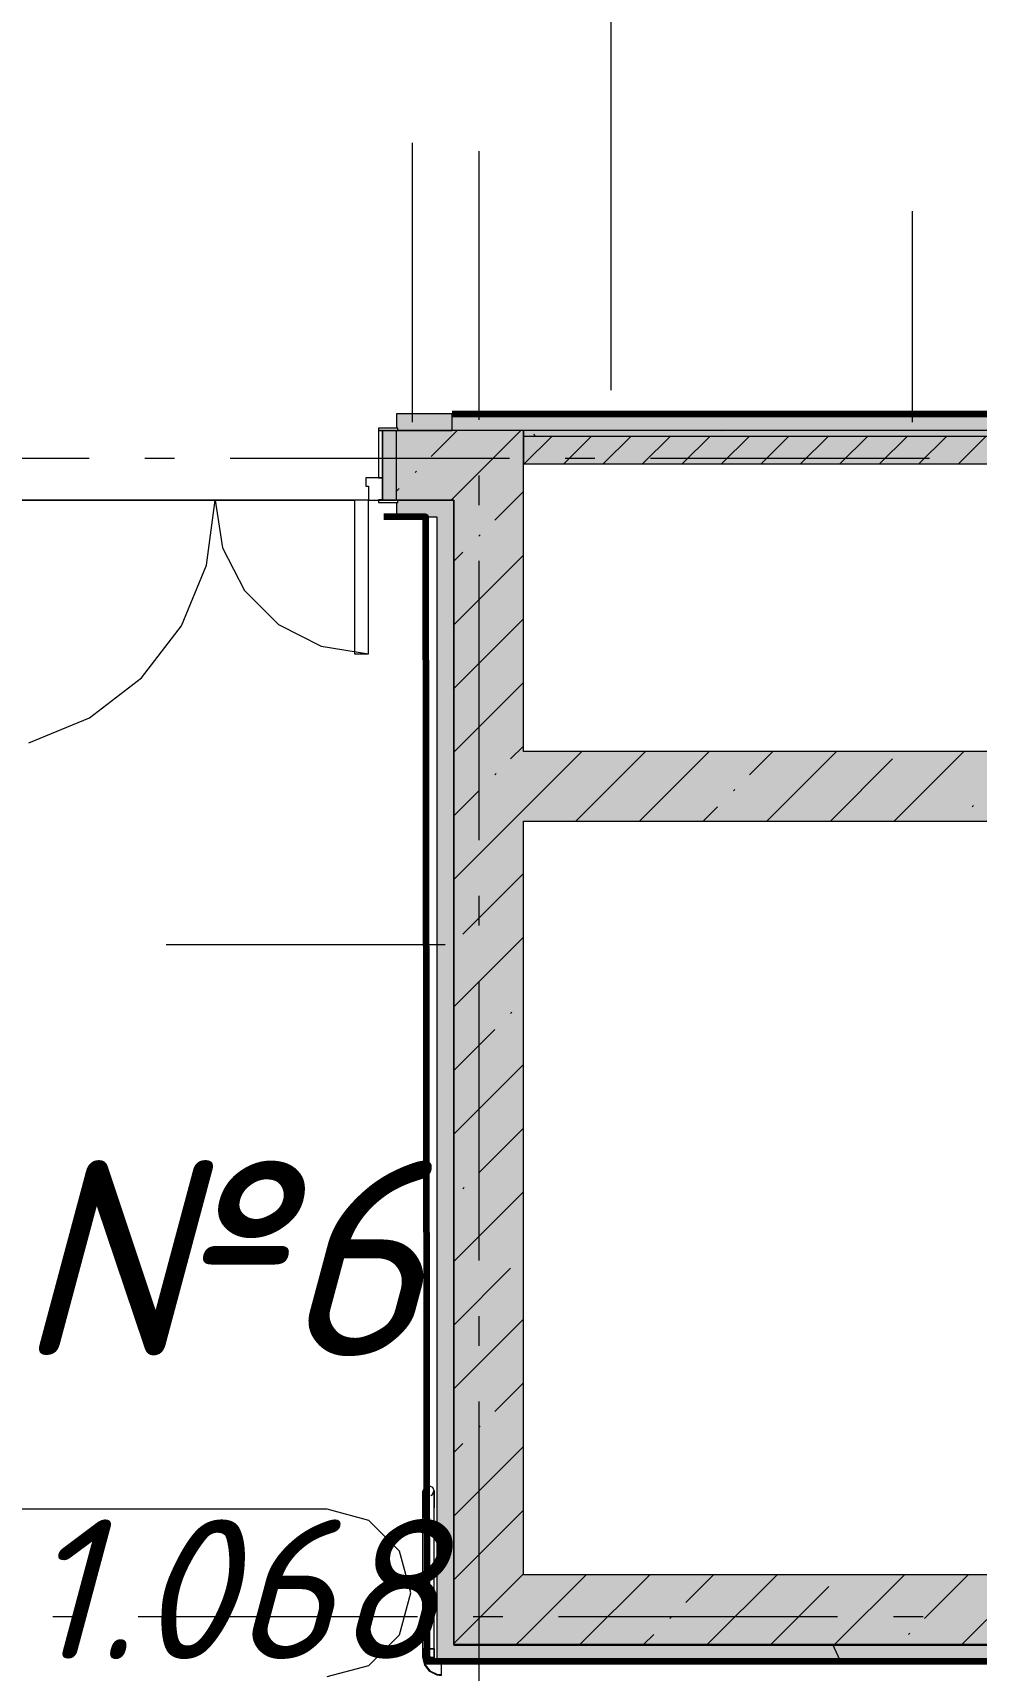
# Model space of a CAD drawing. Header units: millimetres. Extents: x -537608 to 253996, y -217170 to 186033.
# Drawn here: x -367374 to -363994, y -208459 to -202575 of the extents above; entities that cross this region are included whole.
import ezdxf

# ---------------------------------------------------------------- set-up
doc = ezdxf.new("R2010")
doc.units = ezdxf.units.MM
doc.layers.add('16) Лак 1.6м', color=160, linetype='Continuous', lineweight=90)
doc.layers.add('PDF _Геометрия', color=7, linetype='Continuous')
doc.layers.add('PDF _Текст', color=7, linetype='Continuous')
doc.layers.add('PDF _Сплошная заливка', color=7, linetype='Continuous', true_color=0xffffff)
doc.styles.add('PDF ISOCPEUR Italic', font='isocpeui.ttf')

msp = doc.modelspace()

# ---------------------------------------------------------------- hatches: boundary and pattern name
at = {"layer": 'PDF _Сплошная заливка', "true_color": 0x93bf4f, "transparency": 33554559}
msp.add_hatch(color=73, dxfattribs=at).paths.add_polyline_path([(-366066.2032, -203999.6527), (-365871.2058, -203999.6527), (-365871.2058, -203939.6542), (-366071.2067, -203939.6542), (-366071.2067, -203991.6523), (-366066.2032, -203991.6523), (-366066.2032, -203998.1542)])
at = {"layer": 'PDF _Сплошная заливка', "true_color": 0xff7d7d, "transparency": 33554559}
msp.add_hatch(color=11, dxfattribs=at).paths.add_polyline_path([(-362526.203, -203999.6527), (-362526.203, -203939.6542), (-365871.2058, -203939.6542), (-365871.2058, -203999.6527), (-363436.7393, -203999.6527)])
at = {"layer": 'PDF _Сплошная заливка', "transparency": 33554559}
for points in [[(-363916.2023, -204119.6541), (-363916.2023, -204019.6537), (-365616.2012, -204019.6537), (-365616.2012, -204119.6541), (-365123.2779, -204119.6541)], [(-365866.2023, -208349.6547), (-365616.2012, -208349.6547), (-365616.2012, -204249.6538), (-365866.2023, -204249.6538), (-365866.2023, -208187.3607)], [(-363916.2023, -205399.6546), (-363916.2023, -205149.6535), (-365616.2012, -205149.6535), (-365616.2012, -205399.6546), (-365123.2779, -205399.6546)], [(-360476.2026, -208349.6547), (-360226.2015, -208349.6547), (-360226.2015, -208099.6536), (-365616.2012, -208099.6536), (-365616.2012, -208349.6547), (-361750.2006, -208349.6547)]]:
    msp.add_hatch(color=256, dxfattribs=at).paths.add_polyline_path(points)
at = {"layer": 'PDF _Сплошная заливка', "true_color": 0x56bc34, "transparency": 33554559}
h = msp.add_hatch(color=85, dxfattribs=at)
h.paths.add_polyline_path([(-365866.2023, -204309.6524), (-365866.2023, -204249.6538), (-366066.2032, -204251.725), (-366066.2032, -204257.6542), (-366071.2067, -204257.6542), (-366071.2067, -204309.6524), (-365926.2009, -204309.6524)], flags=0)
h.paths.add_polyline_path([(-367721.2053, -204309.6524), (-367721.2053, -204257.6542), (-367726.2002, -204257.6542), (-367726.2002, -204309.6524)], flags=0)
msp.add_hatch(color=85, dxfattribs=at).paths.add_polyline_path([(-362939.2689, -208409.6576), (-362939.2689, -208349.6547), (-365866.2023, -208349.6547), (-365866.2023, -208409.6576), (-363436.7393, -208409.6576)])

# ---------------------------------------------------------------- linework, layer by layer
at = {"layer": '16) Лак 1.6м'}
msp.add_line((-365871.2058, -203939.6542), (-362526.203, -203939.6542), dxfattribs=at)
msp.add_lwpolyline([(-360521.3543, -210121.1232), (-360521.3543, -208409.6555), (-365961.3543, -208409.6555), (-365966.3556, -204309.6546), (-366116.3563, -204309.6546)], dxfattribs=at)
at = {"layer": 'PDF _Геометрия', "lineweight": 9}
for p, q in [((-365303.5577, -201759.654), (-365303.5577, -203854.7847)), ((-366013.7831, -203969.6535), (-366013.7831, -202969.6533)), ((-364222.1544, -203969.6535), (-364222.1544, -203213.9211)), ((-365871.2058, -203939.6542), (-366071.2067, -203939.6542)), ((-366071.2067, -203939.6542), (-366071.2067, -203991.6523)), ((-365871.2058, -203999.6527), (-365871.2058, -203939.6542)), ((-365871.2058, -203999.6527), (-365871.2058, -203939.6542)), ((-366136.2, -203991.6523), (-366136.2, -203999.6527)), ((-366066.2032, -203991.6523), (-366136.2, -203991.6523)), ((-366136.2, -203999.6527), (-366136.2, -204169.6543)), ((-366121.2069, -203999.6527), (-366136.2, -203999.6527)), ((-366136.2, -203999.6527), (-366066.2032, -203999.6527)), ((-366121.2069, -203999.6527), (-366121.2069, -204249.6538)), ((-366071.2067, -203999.6527), (-366121.2069, -203999.6527)), ((-366121.2069, -204169.6543), (-366121.2069, -203999.6527)), ((-366071.2067, -204249.6538), (-366071.2067, -203999.6527)), ((-366066.2032, -203999.6527), (-366066.2032, -203991.6523)), ((-365871.2058, -203999.6527), (-366066.2032, -203999.6527)), ((-366066.2032, -203999.6527), (-365871.2058, -203999.6527)), ((-365947.274, -204093.1125), (-365853.8185, -203999.6527)), ((-365875.7183, -204249.6538), (-365625.7259, -203999.6527)), ((-365616.2012, -203999.6527), (-365871.2058, -203999.6527)), ((-365616.2012, -203999.6527), (-365871.2058, -203999.6527)), ((-363916.2023, -203999.6527), (-365616.2012, -203999.6527)), ((-365616.2012, -203999.6527), (-365616.2012, -204019.6537)), ((-363666.2012, -203999.6527), (-365616.2012, -203999.6527)), ((-365616.2012, -204019.6537), (-365616.2012, -203999.6527)), ((-365616.2012, -204019.6537), (-363916.2023, -204019.6537)), ((-365616.2012, -204019.6537), (-365616.2012, -204119.6541)), ((-365616.2012, -204119.6541), (-365616.2012, -204019.6537)), ((-365613.4368, -204119.6541), (-365513.4364, -204019.6537)), ((-365472.0135, -204119.6541), (-365372.0131, -204019.6537)), ((-365330.5902, -204119.6541), (-365230.5984, -204019.6537)), ((-365189.1755, -204119.6541), (-365089.1751, -204019.6537)), ((-365047.7522, -204119.6541), (-364947.7518, -204019.6537)), ((-364906.329, -204119.6541), (-364806.3285, -204019.6537)), ((-364764.9057, -204119.6541), (-364664.9053, -204019.6537)), ((-364623.491, -204119.6541), (-364523.4905, -204019.6537)), ((-364482.0677, -204119.6541), (-364382.0672, -204019.6537)), ((-364340.6444, -204119.6541), (-364240.644, -204019.6537)), ((-364199.2211, -204119.6541), (-364099.2207, -204019.6537)), ((-364057.7978, -204119.6541), (-363957.7974, -204019.6537)), ((-366004.3014, -204150.1356), (-365999.5564, -204145.3949)), ((-365616.2012, -204119.6541), (-363916.2023, -204119.6541)), ((-365616.2012, -204249.6538), (-365616.2012, -204119.6541)), ((-366121.2069, -204169.6543), (-366181.2055, -204169.6543)), ((-366181.2055, -204169.6543), (-366181.2055, -204199.6536)), ((-366181.2055, -204199.6536), (-366171.2071, -204199.6536)), ((-366171.2071, -204199.6536), (-366171.2071, -204249.6538)), ((-366136.2, -204169.6543), (-366121.2069, -204169.6543)), ((-366121.2069, -204249.6538), (-366121.2069, -204169.6543)), ((-366071.2067, -204217.0365), (-366061.3289, -204207.1588)), ((-365647.6257, -204249.6538), (-365616.2012, -204218.2336)), ((-366751.8676, -204482.5906), (-366721.201, -204249.6538)), ((-366721.201, -204249.6538), (-366694.289, -204419.6123)), ((-366171.2071, -204249.6538), (-366221.2073, -204249.6538)), ((-366221.2073, -204249.6538), (-366221.2073, -204799.6562)), ((-366171.2071, -204799.6562), (-366171.2071, -204249.6538)), ((-366171.2071, -204249.6538), (-366121.2069, -204249.6538)), ((-366136.2, -204248.6549), (-366136.2, -204249.6538)), ((-366121.2069, -204248.6549), (-366136.2, -204248.6549)), ((-366136.2, -204249.6538), (-366121.2069, -204249.6538)), ((-366136.2, -204249.6538), (-366136.2, -204257.6542)), ((-366066.2032, -204249.6538), (-366136.2, -204249.6538)), ((-366136.2, -204257.6542), (-366066.2032, -204257.6542)), ((-366121.2069, -204249.6538), (-366121.2069, -204248.6549)), ((-366121.2069, -204249.6538), (-366071.2067, -204249.6538)), ((-366071.2067, -204257.6542), (-366071.2067, -204309.6524)), ((-366066.2032, -204249.6538), (-365866.2023, -204249.6538)), ((-365866.2023, -204249.6538), (-366066.2032, -204249.6538)), ((-366066.2032, -204257.6542), (-366066.2032, -204249.6538)), ((-365866.2023, -204249.6538), (-365866.2023, -204309.6524)), ((-365866.2023, -204309.6524), (-365866.2023, -204249.6538)), ((-365719.1813, -204321.2094), (-365647.6257, -204249.6538)), ((-365616.2012, -205149.6535), (-365616.2012, -204249.6538)), ((-366071.2067, -204309.6524), (-365926.2009, -204309.6524)), ((-365926.2009, -204309.6524), (-365926.2009, -208409.6576)), ((-365866.2023, -208349.6547), (-365866.2023, -204309.6524)), ((-365866.2023, -204309.6524), (-365866.2023, -208349.6547)), ((-365776.2002, -204378.2326), (-365771.4637, -204373.4918)), ((-366694.289, -204419.6123), (-366616.1626, -204572.9372)), ((-365866.2023, -204468.2347), (-365833.2277, -204435.26)), ((-365866.2023, -204696.3317), (-365616.2012, -204446.3306)), ((-366841.7836, -204699.6558), (-366751.8676, -204482.5906)), ((-366616.1626, -204572.9372), (-366494.4862, -204694.6136)), ((-366494.4862, -204694.6136), (-366341.1614, -204772.7357)), ((-365866.2023, -204924.4329), (-365616.2012, -204674.4318)), ((-366984.8087, -204886.05), (-366841.7836, -204699.6558)), ((-366341.1614, -204772.7357), (-366171.2071, -204799.6562)), ((-366221.2073, -204799.6562), (-366171.2071, -204799.6562)), ((-367171.2029, -205029.0794), (-366984.8087, -204886.05)), ((-365866.2023, -205152.5298), (-365616.2012, -204902.5287)), ((-367388.2638, -205118.9868), (-367171.2029, -205029.0794)), ((-365662.1539, -205176.5783), (-365616.2012, -205130.63)), ((-365616.2012, -205358.7269), (-365407.1321, -205149.6535)), ((-363916.2023, -205149.6535), (-365616.2012, -205149.6535)), ((-365429.0319, -205399.6546), (-365179.0308, -205149.6535)), ((-365200.9307, -205399.6546), (-364950.9382, -205149.6535)), ((-364806.7849, -205233.6015), (-364722.837, -205149.6535)), ((-364744.7368, -205399.6546), (-364494.7357, -205149.6535)), ((-364288.5429, -205399.6546), (-364038.5418, -205149.6535)), ((-364516.6355, -205399.6546), (-364293.5636, -205176.5783)), ((-365719.1813, -205233.6015), (-365714.4362, -205228.8607)), ((-365866.2023, -205380.6268), (-365776.2002, -205290.629)), ((-364863.8124, -205290.629), (-364859.0673, -205285.8881)), ((-364008.4435, -205347.6521), (-364003.6984, -205342.9113)), ((-365866.2023, -205608.728), (-365616.2012, -205358.7269)), ((-365616.2012, -208099.6536), (-365616.2012, -205399.6546)), ((-365616.2012, -205399.6546), (-363916.2023, -205399.6546)), ((-364972.8381, -205399.6546), (-364920.8313, -205347.6521)), ((-365833.2277, -205803.8503), (-365616.2012, -205586.8238)), ((-365896.2059, -205841.85), (-366896.2017, -205841.85)), ((-365866.2023, -206064.9219), (-365616.2012, -205814.9251)), ((-365662.1539, -206088.9747), (-365657.4088, -206084.2296)), ((-365866.2023, -206293.0231), (-365719.1813, -206145.9979)), ((-365866.2023, -206521.1201), (-365616.2012, -206271.119)), ((-365776.2002, -206659.2192), (-365616.2012, -206499.2203)), ((-365866.2023, -206977.3183), (-365616.2012, -206727.3172)), ((-365833.2277, -206716.2424), (-365828.4826, -206711.5016)), ((-365866.2023, -207205.4153), (-365662.1539, -207001.3668)), ((-365866.2023, -207433.5165), (-365616.2012, -207183.5154)), ((-365719.1813, -207514.5882), (-365616.2012, -207411.6123)), ((-365776.2002, -207571.6156), (-365771.4637, -207566.8705)), ((-365866.2023, -207661.6134), (-365833.2277, -207628.6388)), ((-365866.2023, -207889.7104), (-365616.2012, -207639.7136)), ((-365976.2011, -207799.6566), (-365970.1556, -207785.3265)), ((-365976.2011, -207799.6566), (-365976.2011, -207805.926)), ((-365976.2011, -207800.7029), (-365976.2011, -207799.6566)), ((-365976.2011, -207811.8337), (-365976.2011, -207800.7029)), ((-365976.2011, -207805.926), (-365976.2011, -207823.4209)), ((-365976.2011, -207832.9542), (-365976.2011, -207811.8337)), ((-365974.7026, -207799.6566), (-365968.683, -207813.315)), ((-365970.1556, -207785.3265), (-365956.2045, -207779.6556)), ((-365968.683, -207813.315), (-365956.2045, -207818.1548)), ((-365956.2045, -207779.6556), (-365941.8744, -207785.7054)), ((-365948.3849, -207814.71), (-365942.5461, -207812.1351)), ((-365942.5461, -207812.1351), (-365937.7063, -207799.6566)), ((-365941.8744, -207785.7054), (-365936.2078, -207799.6566)), ((-365936.2078, -207799.6566), (-365936.2078, -207805.926)), ((-365936.2078, -207800.7029), (-365936.2078, -207799.6566)), ((-365936.2078, -207811.8337), (-365936.2078, -207800.7029)), ((-365936.2078, -207805.926), (-365936.2078, -207823.4209)), ((-365936.2078, -207832.9542), (-365936.2078, -207811.8337)), ((-365976.2011, -207823.4209), (-365976.2011, -207848.4899)), ((-365976.2011, -207859.6551), (-365976.2011, -207832.9542)), ((-365976.2011, -207848.4899), (-365976.2011, -207859.6551)), ((-365976.2011, -208364.6565), (-365976.2011, -207859.6551)), ((-365936.2078, -207823.4209), (-365936.2078, -207848.4899)), ((-365936.2078, -207859.6551), (-365936.2078, -207832.9542)), ((-365936.2078, -207848.4899), (-365936.2078, -207859.6551)), ((-365936.2078, -208364.6565), (-365936.2078, -207859.6551)), ((-365866.2023, -208117.8116), (-365616.2012, -207867.8105)), ((-365866.2023, -208345.9086), (-365616.2012, -208095.9075)), ((-365616.2012, -208324.0087), (-365391.8547, -208099.6536)), ((-363916.2023, -208099.6536), (-365616.2012, -208099.6536)), ((-365413.7546, -208349.6547), (-365163.7535, -208099.6536)), ((-365034.8862, -208198.8833), (-364935.6522, -208099.6536)), ((-364957.5521, -208349.6547), (-364707.551, -208099.6536)), ((-364501.3582, -208349.6547), (-364251.3571, -208099.6536)), ((-364179.5173, -208255.9107), (-364023.2558, -208099.6536)), ((-364045.1643, -208349.6547), (-363795.1631, -208099.6536)), ((-364729.4594, -208349.6547), (-364521.6648, -208141.8601)), ((-365091.9051, -208255.9107), (-365087.1685, -208251.17)), ((-365641.8472, -208349.6547), (-365616.2012, -208324.0087)), ((-365185.6533, -208349.6547), (-365148.9326, -208312.9339)), ((-364236.5361, -208312.9339), (-364231.7996, -208308.1931)), ((-365976.2011, -208364.6565), (-365975.5207, -208364.6565)), ((-365975.5207, -208364.6565), (-365976.2011, -208364.6565)), ((-365976.2011, -208364.6565), (-365976.2011, -208394.6558)), ((-365976.2011, -208394.6558), (-365976.2011, -208364.6565)), ((-365975.5207, -208394.6558), (-365976.2011, -208394.6558)), ((-365976.2011, -208394.6558), (-365969.9231, -208422.5236)), ((-365969.9231, -208422.5236), (-365976.2011, -208394.6558)), ((-365976.2011, -208394.6558), (-365975.7016, -208394.6558)), ((-365975.7016, -208394.6558), (-365976.2011, -208394.6558)), ((-365976.2011, -208394.6558), (-365975.5207, -208394.6558)), ((-365975.5207, -208394.6558), (-365976.2011, -208394.6558)), ((-365976.2011, -208394.6558), (-365975.5207, -208394.6558)), ((-365975.5207, -208394.6558), (-365976.2011, -208394.6558)), ((-365976.2011, -208394.6558), (-365975.5207, -208394.6558)), ((-365975.7016, -208394.6558), (-365974.2204, -208394.6558)), ((-365974.2204, -208394.6558), (-365975.7016, -208394.6558)), ((-365975.5207, -208364.6565), (-365973.5228, -208364.6565)), ((-365973.5228, -208364.6565), (-365975.5207, -208364.6565)), ((-365973.5228, -208394.6558), (-365975.5207, -208394.6558)), ((-365975.5207, -208394.6558), (-365973.5228, -208394.6558)), ((-365973.5228, -208394.6558), (-365975.5207, -208394.6558)), ((-365975.5207, -208394.6558), (-365973.5228, -208394.6558)), ((-365973.5228, -208394.6558), (-365975.5207, -208394.6558)), ((-365975.5207, -208394.6558), (-365973.5228, -208394.6558)), ((-365968.4246, -208422.1792), (-365974.7026, -208394.6558)), ((-365974.7026, -208394.6558), (-365974.074, -208394.6558)), ((-365974.074, -208394.6558), (-365974.7026, -208394.6558)), ((-365974.7026, -208394.6558), (-365968.4246, -208422.1792)), ((-365974.7026, -208394.6558), (-365974.074, -208394.6558)), ((-365974.074, -208394.6558), (-365974.7026, -208394.6558)), ((-365974.074, -208394.6558), (-365974.7026, -208394.6558)), ((-365974.7026, -208394.6558), (-365974.074, -208394.6558)), ((-365974.074, -208394.6558), (-365974.7026, -208394.6558)), ((-365974.7026, -208394.6558), (-365974.074, -208394.6558)), ((-365973.5228, -208364.6565), (-365970.345, -208364.6565)), ((-365970.345, -208364.6565), (-365973.5228, -208364.6565)), ((-365970.345, -208394.6558), (-365973.5228, -208394.6558)), ((-365973.5228, -208394.6558), (-365970.345, -208394.6558)), ((-365970.345, -208364.6565), (-365966.2027, -208364.6565)), ((-365966.2027, -208364.6565), (-365970.345, -208364.6565)), ((-365966.2027, -208394.6558), (-365970.345, -208394.6558)), ((-365970.345, -208394.6558), (-365966.2027, -208394.6558)), ((-365966.2027, -208364.6565), (-365961.3801, -208364.6565)), ((-365961.3801, -208364.6565), (-365966.2027, -208364.6565)), ((-365961.3801, -208394.6558), (-365966.2027, -208394.6558)), ((-365966.2027, -208394.6558), (-365961.3801, -208394.6558)), ((-365961.3801, -208364.6565), (-365956.2045, -208364.6565)), ((-365956.2045, -208364.6565), (-365961.3801, -208364.6565)), ((-365956.2045, -208394.6558), (-365961.3801, -208394.6558)), ((-365961.3801, -208394.6558), (-365956.2045, -208394.6558)), ((-365956.2045, -208364.6565), (-365951.0287, -208364.6565)), ((-365951.0287, -208364.6565), (-365956.2045, -208364.6565)), ((-365951.7521, -208394.6558), (-365956.2045, -208394.6558)), ((-365956.2045, -208394.6558), (-365951.0287, -208394.6558)), ((-365947.5237, -208394.6558), (-365951.7521, -208394.6558)), ((-365951.0287, -208364.6565), (-365946.2061, -208364.6565)), ((-365946.2061, -208364.6565), (-365951.0287, -208364.6565)), ((-365951.0287, -208394.6558), (-365946.2061, -208394.6558)), ((-365946.2061, -208364.6565), (-365942.0638, -208364.6565)), ((-365942.0638, -208364.6565), (-365946.2061, -208364.6565)), ((-365946.2061, -208394.6558), (-365942.0638, -208394.6558)), ((-365942.0638, -208364.6565), (-365938.886, -208364.6565)), ((-365938.886, -208364.6565), (-365942.0638, -208364.6565)), ((-365942.0638, -208394.6558), (-365938.886, -208394.6558)), ((-365938.886, -208364.6565), (-365936.8881, -208364.6565)), ((-365936.8881, -208364.6565), (-365938.886, -208364.6565)), ((-365938.886, -208394.6558), (-365936.8881, -208394.6558)), ((-365936.8881, -208394.6558), (-365938.886, -208394.6558)), ((-365938.886, -208394.6558), (-365936.8881, -208394.6558)), ((-365936.8881, -208394.6558), (-365938.886, -208394.6558)), ((-365938.886, -208394.6558), (-365936.8881, -208394.6558)), ((-365936.8881, -208394.6558), (-365938.886, -208394.6558)), ((-365938.3349, -208394.6558), (-365937.7063, -208394.6558)), ((-365937.7063, -208394.6558), (-365938.3349, -208394.6558)), ((-365938.3349, -208394.6558), (-365937.7063, -208394.6558)), ((-365937.7063, -208394.6558), (-365938.3349, -208394.6558)), ((-365938.3349, -208394.6558), (-365937.7063, -208394.6558)), ((-365937.7063, -208394.6558), (-365938.3349, -208394.6558)), ((-365938.3349, -208394.6558), (-365937.7063, -208394.6558)), ((-365937.7063, -208394.6558), (-365938.3349, -208394.6558)), ((-365936.7072, -208394.6558), (-365938.1885, -208394.6558)), ((-365938.1885, -208394.6558), (-365936.7072, -208394.6558)), ((-365936.8881, -208364.6565), (-365936.2078, -208364.6565)), ((-365936.2078, -208364.6565), (-365936.8881, -208364.6565)), ((-365936.8881, -208394.6558), (-365936.2078, -208394.6558)), ((-365936.2078, -208394.6558), (-365936.8881, -208394.6558)), ((-365936.8881, -208394.6558), (-365936.2078, -208394.6558)), ((-365936.2078, -208394.6558), (-365936.8881, -208394.6558)), ((-365936.8881, -208394.6558), (-365936.2078, -208394.6558)), ((-365936.2078, -208394.6558), (-365936.8881, -208394.6558)), ((-365936.2078, -208394.6558), (-365936.7072, -208394.6558)), ((-365936.7072, -208394.6558), (-365936.2078, -208394.6558)), ((-365936.2078, -208364.6565), (-365936.2078, -208394.6558)), ((-365936.2078, -208394.6558), (-365936.2078, -208364.6565)), ((-365936.2078, -208394.6558), (-365935.9494, -208398.1909)), ((-365935.9494, -208398.1909), (-365936.2078, -208394.6558)), ((-365935.9494, -208398.1909), (-365927.5874, -208413.5415)), ((-365927.5874, -208413.5415), (-365935.9494, -208398.1909)), ((-365866.2023, -208349.6547), (-365616.2012, -208349.6547)), ((-365616.2012, -208349.6547), (-365866.2023, -208349.6547)), ((-360476.2026, -208349.6547), (-365866.2023, -208349.6547)), ((-365866.2023, -208349.6547), (-365866.2023, -208351.657)), ((-365866.2023, -208351.657), (-360476.2026, -208351.657)), ((-362939.2689, -208349.6547), (-365616.2012, -208349.6547)), ((-365616.2012, -208349.6547), (-362939.2689, -208349.6547)), ((-365969.9231, -208422.5236), (-365952.3033, -208445.0091)), ((-365952.3033, -208445.0091), (-365969.9231, -208422.5236)), ((-365950.8479, -208444.2641), (-365968.4246, -208422.1792)), ((-365968.4246, -208422.1792), (-365950.8479, -208444.2641)), ((-365952.3033, -208445.0091), (-365926.752, -208457.7718)), ((-365926.752, -208457.7718), (-365952.3033, -208445.0091)), ((-365925.4258, -208456.5446), (-365950.8479, -208444.2641)), ((-365950.8479, -208444.2641), (-365925.4258, -208456.5446)), ((-365927.5874, -208413.5415), (-365911.2077, -208419.6559)), ((-365911.2077, -208419.6559), (-365927.5874, -208413.5415)), ((-365926.752, -208457.7718), (-365911.2077, -208459.6578)), ((-365911.2077, -208459.6578), (-365926.752, -208457.7718)), ((-365926.2009, -208409.6576), (-365866.2023, -208409.6576)), ((-365911.2077, -208458.155), (-365925.4258, -208456.5446)), ((-365925.4258, -208456.5446), (-365911.2077, -208458.155)), ((-361706.2029, -208419.6559), (-365911.2077, -208419.6559)), ((-365911.2077, -208419.6559), (-365911.2077, -208459.6578)), ((-365866.2023, -208409.6576), (-362939.2689, -208409.6576))]:
    msp.add_line(p, q, dxfattribs=at)
at = {"layer": 'PDF _Геометрия', "color": 253, "lineweight": 9, "true_color": 0xaaaaaa}
for p, q in [((-365776.2002, -202998.6278), (-365776.2002, -203961.188)), ((-367172.555, -204099.6531), (-368172.5508, -204099.6531)), ((-366866.7235, -204099.6531), (-366972.5541, -204099.6531)), ((-365666.7181, -204099.6531), (-366666.7226, -204099.6531)), ((-365360.8866, -204099.6531), (-365466.7172, -204099.6531)), ((-364160.8899, -204099.6531), (-365160.8857, -204099.6531)), ((-365776.2002, -204161.1889), (-365776.2002, -204267.0196)), ((-365776.2002, -204467.0205), (-365776.2002, -205467.0205)), ((-365776.2002, -205667.0214), (-365776.2002, -205772.8564)), ((-365776.2002, -205972.8573), (-365776.2002, -206972.8574)), ((-365776.2002, -207172.8583), (-365776.2002, -207278.6889)), ((-365776.2002, -207478.6898), (-365776.2002, -208478.6899)), ((-366319.804, -207864.3184), (-367519.8008, -207864.3184)), ((-366169.8034, -207904.5098), (-366319.804, -207864.3184)), ((-366059.9941, -208014.3148), (-366169.8034, -207904.5098)), ((-366019.8027, -208164.3155), (-366059.9941, -208014.3148)), ((-366059.9941, -208314.3161), (-366019.8027, -208164.3155)), ((-367196.2978, -208249.6543), (-367302.137, -208249.6543)), ((-365996.3011, -208249.6543), (-366996.2969, -208249.6543)), ((-365690.4695, -208249.6543), (-365796.3002, -208249.6543)), ((-364490.4642, -208249.6543), (-365490.4686, -208249.6543)), ((-364184.6327, -208249.6543), (-364290.4633, -208249.6543)), ((-366169.8034, -208424.1254), (-366059.9941, -208314.3161)), ((-364474.894, -208419.6559), (-364507.5415, -208349.6547)), ((-366319.804, -208464.3168), (-366169.8034, -208424.1254)), ((-365876.2006, -208419.6559), (-365876.2006, -208409.6576)), ((-365876.2006, -208409.6576), (-365876.2006, -208419.6559)), ((-365576.1993, -208419.6559), (-365576.1993, -208409.6576)), ((-365576.1993, -208409.6576), (-365576.1993, -208419.6559)), ((-365276.2066, -208419.6559), (-365276.2066, -208409.6576)), ((-365276.2066, -208409.6576), (-365276.2066, -208419.6559)), ((-364976.2052, -208419.6559), (-364976.2052, -208409.6576)), ((-364976.2052, -208409.6576), (-364976.2052, -208419.6559)), ((-364676.2039, -208419.6559), (-364676.2039, -208409.6576)), ((-364676.2039, -208409.6576), (-364676.2039, -208419.6559)), ((-364376.2026, -208419.6559), (-364376.2026, -208409.6576)), ((-364376.2026, -208409.6576), (-364376.2026, -208419.6559)), ((-364076.2013, -208419.6559), (-364076.2013, -208409.6576)), ((-364076.2013, -208409.6576), (-364076.2013, -208419.6559))]:
    msp.add_line(p, q, dxfattribs=at)
at = {"layer": 'PDF _Геометрия', "color": 8, "lineweight": 9, "true_color": 0x787878}
for p, q in [((-365574.9592, -204018.4996), (-365578.3092, -204012.691)), ((-364907.061, -203999.6527), (-364907.681, -204000.7291))]:
    msp.add_line(p, q, dxfattribs=at)
at = {"layer": 'PDF _Геометрия', "color": 9, "lineweight": 9, "true_color": 0xc0c0c0}
for p, q in [((-366221.2073, -204249.6538), (-367571.2047, -204249.6538)), ((-367571.2047, -204249.6538), (-366221.2073, -204249.6538))]:
    msp.add_line(p, q, dxfattribs=at)
at = {"layer": 'PDF _Сплошная заливка', "color": 7, "lineweight": 35, "true_color": 0xf4f4f4, "transparency": 33554559}
msp.add_solid([(-366121.2069, -204249.6538), (-366071.2067, -204249.6538), (-366121.2069, -203999.6527), (-366071.2067, -203999.6527)], dxfattribs=at)
at = {"layer": 'PDF _Сплошная заливка', "lineweight": 35, "transparency": 33554559}
for points in [[(-366071.2067, -204249.6538), (-365616.2012, -204249.6538), (-366071.2067, -203999.6527), (-365616.2012, -203999.6527)], [(-365616.2012, -204019.6537), (-363916.2023, -204019.6537), (-365616.2012, -203999.6527), (-363916.2023, -203999.6527)]]:
    msp.add_solid(points, dxfattribs=at)
at = {"layer": 'PDF _Сплошная заливка', "color": 85, "lineweight": 35, "true_color": 0x56bc34, "transparency": 33554559}
msp.add_solid([(-365866.2023, -208409.6576), (-365866.2023, -204309.6524), (-365926.2009, -208409.6576), (-365926.2009, -204309.6524)], dxfattribs=at)

# ---------------------------------------------------------------- texts
at = {"layer": 'PDF _Текст', "attachment_point": 4, "style": 'PDF ISOCPEUR Italic'}
for s, insert, char_height in [('№6', (-367436.2462, -206965.9443), 700), ('1.068', (-367401.1299, -208151.0296), 500)]:
    msp.add_mtext(s, dxfattribs=dict(at, insert=insert, char_height=char_height))

doc.saveas('drawing.dxf')
